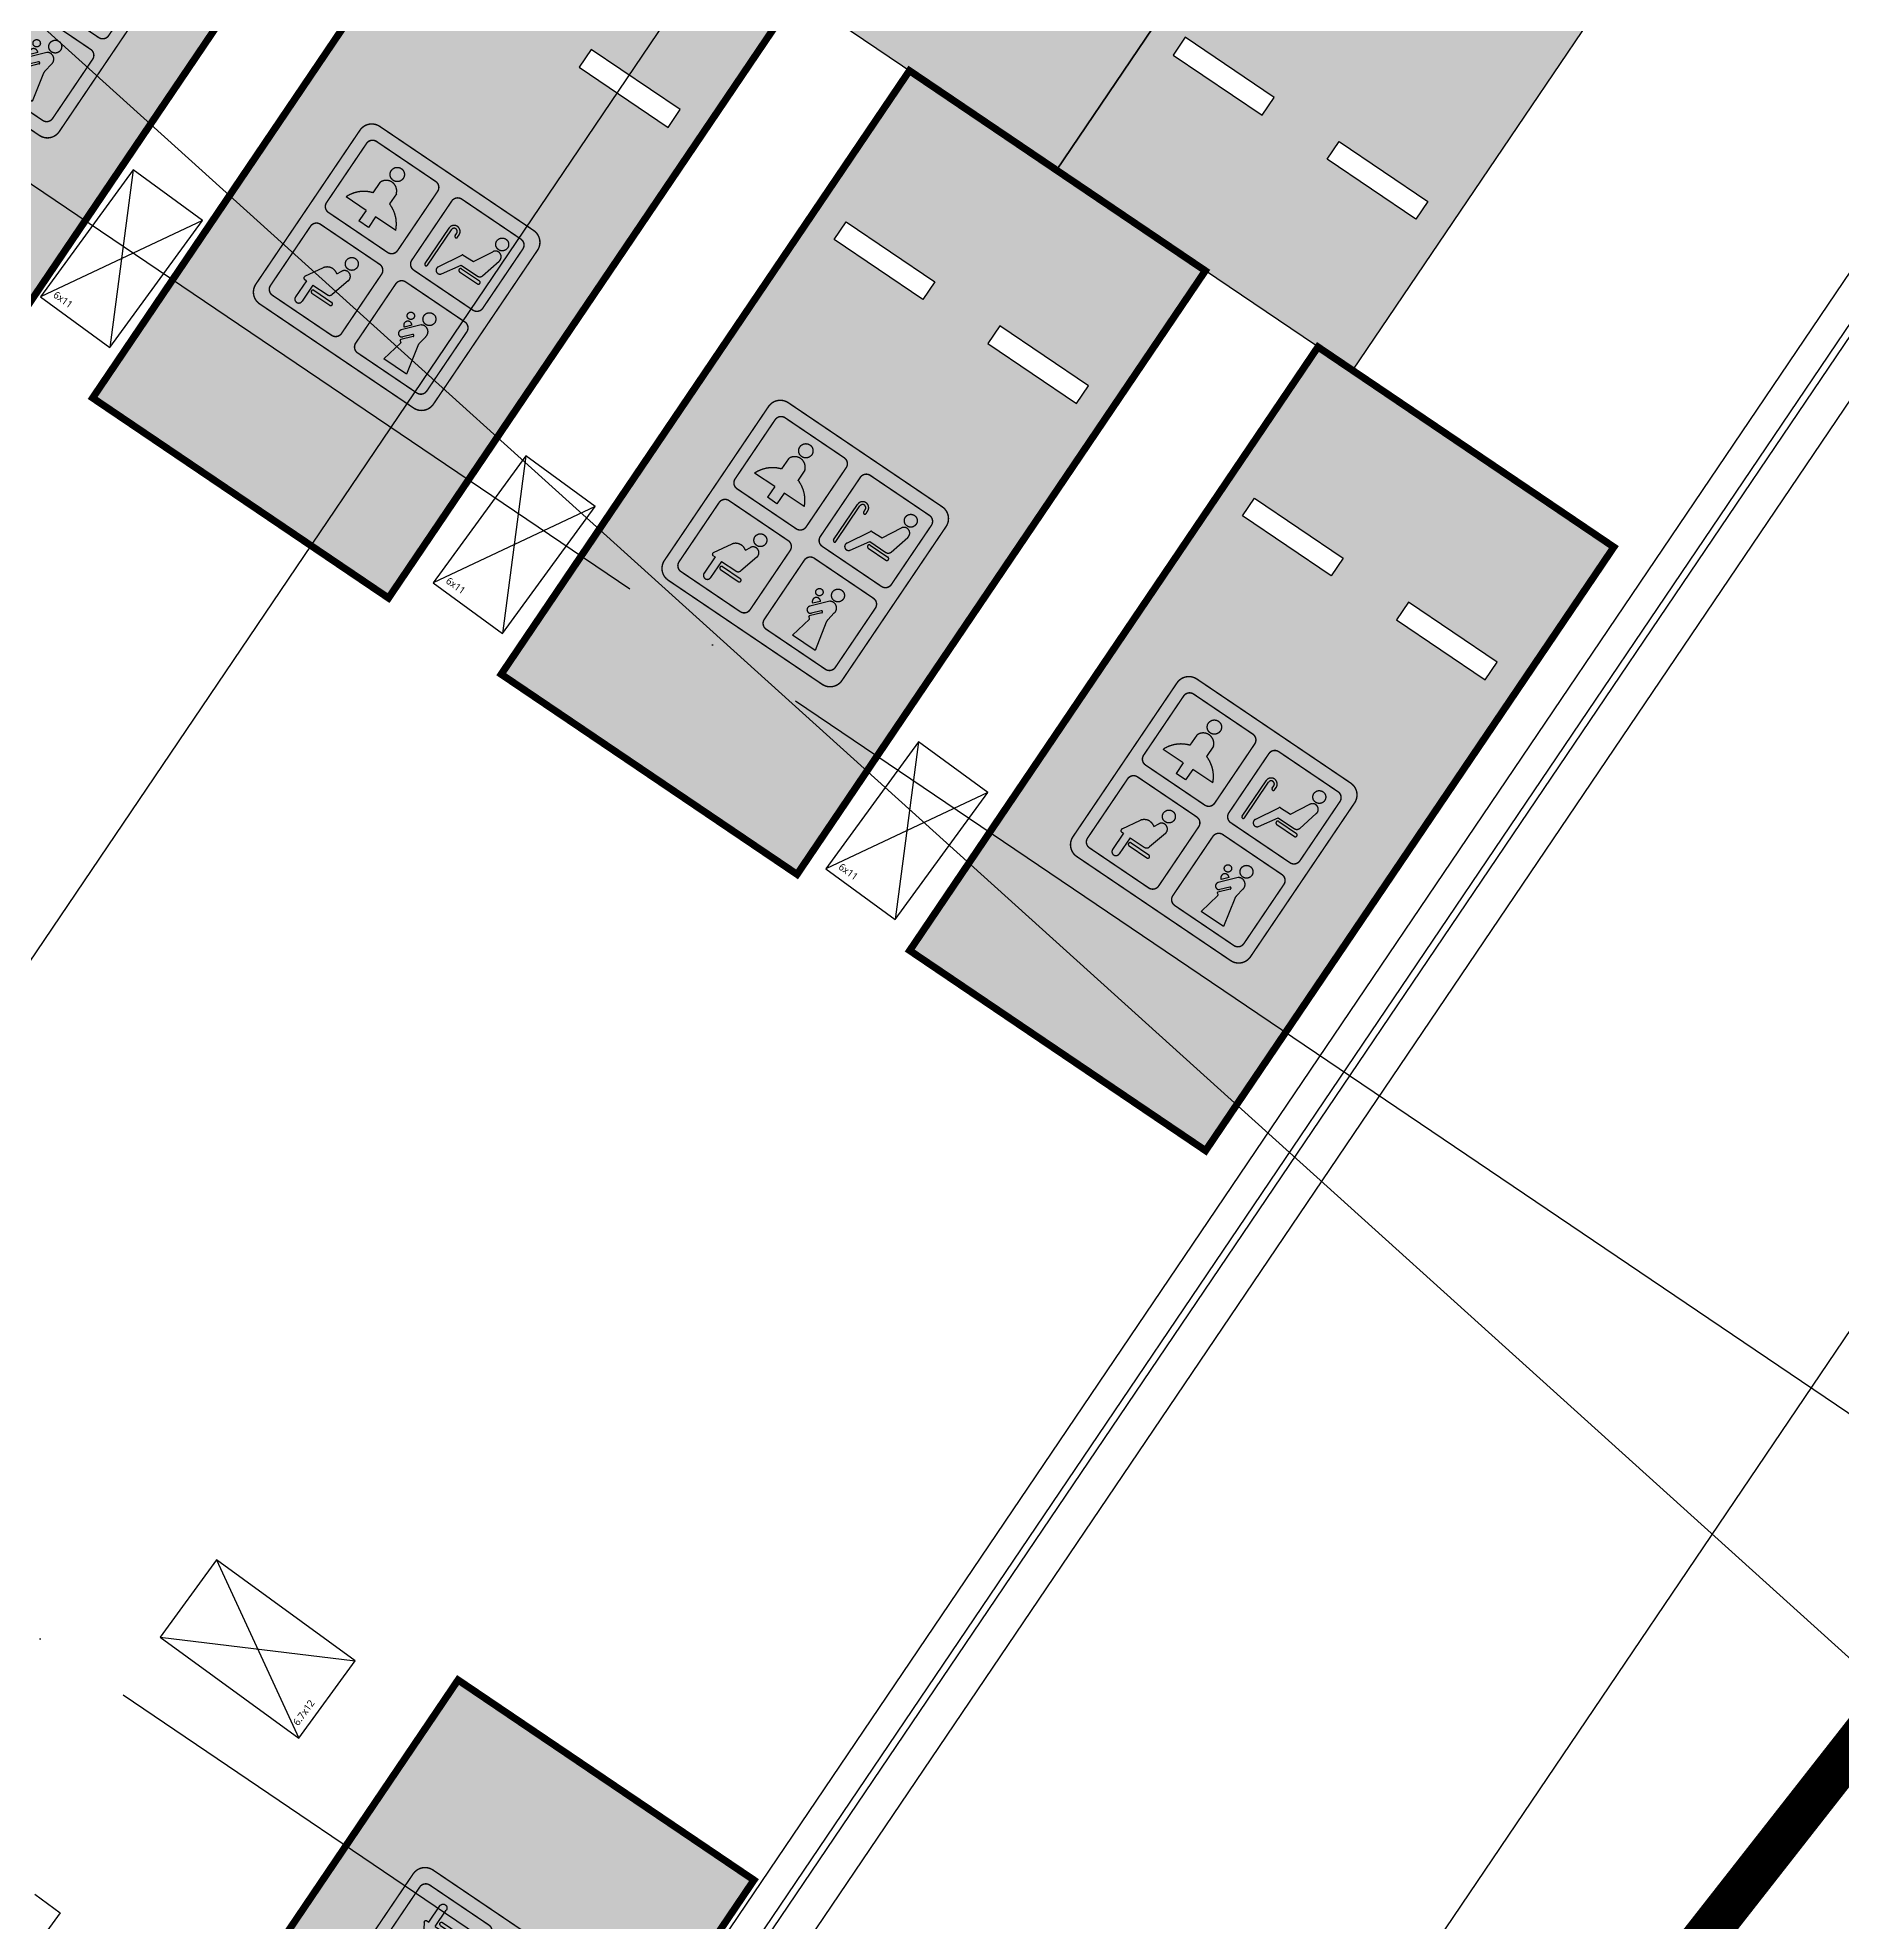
# Model space of a CAD drawing. Header units: millimetres. Extents: x -21000 to 567700, y 435000 to 850800.
# Drawn here: x 152050 to 164681, y 661482 to 674672 of the extents above; entities that cross this region are included whole.
import ezdxf
from ezdxf.xclip import XClip

# ---------------------------------------------------------------- set-up
doc = ezdxf.new("R2010")
doc.units = ezdxf.units.MM
doc.header["$LTSCALE"] = 700
doc.header["$XCLIPFRAME"] = 2
for name, pattern in [('AB_Pbase$0$PHANTOMX2', [5, 2.5, -0.5, 0.5, -0.5, 0.5, -0.5]), ('AB_Pbase$0$주차장기둥$0$CEN', [62, 60, -1, 0, -1]), ('AB_Pbase$0$지하1층 동골조$0$PHANTOMX2', [5, 2.5, -0.5, 0.5, -0.5, 0.5, -0.5])]:
    doc.linetypes.add(name, pattern=pattern)
doc.layers.get('0').update_dxf_attribs({"color": 2})
for name, color, linetype, plot in [('$0$Defponts', 161, 'Continuous', False), ('AB_Pbase$0$252', 252, 'Continuous', False), ('AB_Pbase$0$CON-103-B2F$0$DEFPOINT', 247, 'Continuous', False), ('AB_Pbase$0$Defponts', 161, 'Continuous', False), ('AB_Pbase$0$지하1층 동골조$0$Defpoints1', 235, 'Continuous', False)]:
    doc.layers.add(name, color=color, linetype=linetype, plot=plot)
for name, color, linetype in [('AB_Pbase$0$FIN', 6, 'Continuous'), ('AB_Pbase$0$SITE', 3, 'AB_Pbase$0$PHANTOMX2'), ('AB_Pbase$0$WAL', 3, 'Continuous'), ('AB_Pbase$0$주차-sol', 254, 'Continuous'), ('AB_Pbase$0$주차-여행', 221, 'Continuous'), ('AB_Pbase$0$주차-확장', 7, 'Continuous'), ('AB_Pbase$0$주차장기둥$0$CEN_P', 244, 'AB_Pbase$0$주차장기둥$0$CEN')]:
    doc.layers.add(name, color=color, linetype=linetype)
doc.styles.add('AB_Pbase$0$CON-103-B2F$0$맑은고딕', font='malgun.ttf')

# ---------------------------------------------------------------- blocks, each defined once
blk = doc.blocks.new('AB_Pbase$0$SITE0917')
at = {"layer": 'AB_Pbase$0$SITE', "ltscale": 4, "const_width": 300, "flags": 128}
blk.add_lwpolyline([(166790.1732479632, 14282.05638726056), (166795.5968972444, 12457.67638206482), (166803.1848831177, 9905.267065033315), (165179.4954186678, 5176.246814712882), (118538.7096557617, -54371.7266998291), (114045.5309678316, -52297.95191957056), (105315.5309677124, -48297.95191957056), (96845.53097164632, -44417.95191955566), (95855.5309677124, -43967.95191957055), (88255.53097164631, -40477.95191955566), (81075.53096771242, -37187.95191957056), (79665.5309715271, -36527.95191955567), (79665.5309715271, -36527.95191955567), (79665.5309715271, -36527.95191955567), (51295.53096783161, -23517.95191957056), (51295.53096783161, -23517.95191957056), (51295.53096783161, -23517.95191957056), (51295.53096783161, -23517.95191957056), (24885.53096783161, -11397.95191955566), (16535.53096783161, -7577.951919570566), (0, 0), (0, 0), (4267.356143951416, 9299.155206680298), (5686.531051754951, 12403.04825782776), (9895.530967831613, 21572.04808044434), (16195.5309677124, 35292.04808044434), (20267.78673700988, 44180.18893319368), (40844.60232953727, 43842.74034062029), (85590.01125540584, 33565.58349168301), (130335.4201812744, 23288.42664276063), (156238.3235588074, 14282.04807983339), (166790.1732635498, 14282.04807983339)], dxfattribs=at)
blk = doc.blocks.new('AB_Pbase$0$CON-103-B2F')
for p, q in [((24270.00000000052, -1809.99999998929), (24490.00000000041, -1809.999999989057)), ((24490.00000000041, -1809.999999989057), (24490.00000000046, -2260.000005999114))]:
    blk.add_line(p, q)
for points in [[(17720.00000000131, 7250.000000006053), (18320.00000000003, 7250.000000007218), (18320.00000000157, 8350.000000005704), (17720.00000000128, 8350.00000000582), (17720.00000000131, 7250.000000006053)], [(21120.00000000157, 7250.000000007567), (21720.00000000186, 7250.000000005354), (21720.00000000055, 8350.000000006286), (21120.00000000125, 8350.000000006983), (21120.00000000157, 7250.000000007567)], [(24520.00000000073, 7250.000000008498), (25120.00000000183, 7250.000000006751), (25120.00000000157, 8350.000000007565), (24520.00000000099, 8350.000000006983), (24520.00000000073, 7250.000000008498)], [(25119.99999783328, 160.0000000093132), (25120.00000000239, 830.0000000087311), (23920.00000000256, 830.0000000091968), (23919.99999783549, 160.0000000077998), (25119.99999783328, 160.0000000093132)]]:
    blk.add_lwpolyline(points)
at = {"layer": 'AB_Pbase$0$CON-103-B2F$0$DEFPOINT', "color": 190}
for p, q in [((17720.00000000128, 8350.00000000582), (18320.00000000003, 7250.000000007218)), ((18320.00000000157, 8350.000000005704), (17720.00000000131, 7250.000000006053)), ((21120.00000000125, 8350.000000006983), (21720.00000000186, 7250.000000005354)), ((21720.00000000055, 8350.000000006286), (21120.00000000157, 7250.000000007567)), ((24520.00000000099, 8350.000000006983), (25120.00000000183, 7250.000000006751)), ((25120.00000000157, 8350.000000007565), (24520.00000000073, 7250.000000008498)), ((23919.99999783549, 160.0000000077998), (25120.00000000239, 830.0000000087311)), ((23920.00000000256, 830.0000000091968), (25119.99999783328, 160.0000000093132))]:
    blk.add_line(p, q, dxfattribs=at)
at = {"layer": 'AB_Pbase$0$CON-103-B2F$0$DEFPOINT', "color": 6, "style": 'AB_Pbase$0$CON-103-B2F$0$맑은고딕'}
for s, rotation, p in [('6x11', 359.9999981123598, (17785.43471071063, 7302.065903993323)), ('6x11', 359.9999981123598, (21185.43471071118, 7302.065903993557)), ('6x11', 359.9999981123598, (24585.43471071127, 7302.065903995303)), ('6.7x12', 89.99999809901963, (25067.93409384618, 225.4347107206704))]:
    blk.add_text(s, height=50.00000000000016, rotation=rotation, dxfattribs=at).set_placement(p)
blk = doc.blocks.new('AB_Pbase$0$CON-103-B1F')
blk.add_blockref('AB_Pbase$0$CON-103-B2F', (-5.82077e-11, 0))
blk = doc.blocks.new('AB_Pbase$0$지하1층 동골조')
at = {"layer": 'AB_Pbase$0$지하1층 동골조$0$Defpoints1', "linetype": 'AB_Pbase$0$지하1층 동골조$0$PHANTOMX2', "ltscale": 2, "flags": 128}
blk.add_lwpolyline([(-5.82077e-11, 4.656613e-10), (-4493.178687930165, 2073.774780243286), (-13223.17868804239, 6073.774780242296), (-21693.17868412239, 9953.774780259528), (-22683.17868805636, 10403.77478027285), (-30283.1786841079, 13893.77478025813), (-37463.17868804239, 17183.77478025842), (-38873.17868424224, 17843.77478025853), (-38873.17868424224, 17843.77478025853), (-38873.17868424224, 17843.77478025853), (-67243.17868793831, 30853.7747802572), (-67243.17868793831, 30853.7747802572), (-67243.17868793831, 30853.7747802572), (-67243.17868793831, 30853.7747802572), (-93653.1786879302, 42973.77478025894), (-102003.1786879382, 46793.77478024369), (-118538.7096557621, 54371.72669982759), (-118538.7096557621, 54371.72669982759), (-114271.3535118167, 63670.8819065087), (-112852.1786039992, 66774.77495764178), (-108643.1786879306, 75943.77478027435), (-102343.178688043, 89663.7747802756), (-97743.17868793014, 99703.77478025749), (-94170.48357950902, 107501.5701910123), (-90801.52582550098, 109673.3979892592), (-61989.36979293032, 109763.7986163947), (-53301.19717407919, 109793.7927246117), (-22854.17868792237, 109884.9936733078), (-9902.714366904984, 109923.7884673929), (5389.864723214181, 109963.7960452902), (23789.72967530048, 110023.7956085346), (43878.4750787018, 110088.6241531385), (48138.26493072515, 105863.1769981238), (48145.83255385566, 102751.2907829139), (48166.84841156046, 93887.60437776159), (48186.85528957011, 90386.40062904375), (48256.88724147516, 66829.40308189351), (48264.47522735438, 64276.99376487743), (46640.78576290624, 59547.97351452632)], close=True, dxfattribs=at)
at = {"rotation": 323.9291612825221}
blk.add_blockref('AB_Pbase$0$CON-103-B1F', (-13466.44324196974, 37465.50820956484), dxfattribs=at)
blk = doc.blocks.new('AB_Pbase$0$AB_Pbase_지하1층_골조')
for p, q in [((165897.6198930293, 674393.4229605423), (153742.952953458, 656421.7177096802)), ((165978.0544587672, 673976.853301742), (153817.4173660876, 655996.3206735151))]:
    blk.add_line(p, q)
blk = doc.blocks.new('AB_Pbase$0$주차장기둥$0$cen 1bl 지하')
at = {"layer": 'AB_Pbase$0$주차장기둥$0$CEN_P', "color": 5}
for p, q in [((115827.4654437918, -18534.46148594608), (126377.0146830015, 100341.806997451)), ((123895.7568849124, -19250.4735118933), (134445.3061241214, 99625.79497150425)), ((127780.489800985, -19595.2200429067), (138330.0390401809, 99281.04844048293)), ((-5126.941696020775, 52765.82827665331), (139019.8508101477, 39973.67299935222)), ((-5869.472685873159, 44398.71122654853), (138277.3198202718, 31606.55594933639))]:
    blk.add_line(p, q, dxfattribs=at)
blk = doc.blocks.new('AB_Pbase$0$주차장기둥')
at = {"rotation": 1.99999810188403}
blk.add_blockref('AB_Pbase$0$주차장기둥$0$cen 1bl 지하', (-253925.7830964138, 27513.87086453778), dxfattribs=at)
blk = doc.blocks.new('AB_Pbase$0$AB_Pbase-C1BCB056C')
at = {"layer": 'AB_Pbase$0$주차-여행'}
h = blk.add_hatch(color=170, dxfattribs=at)
h.dxf.hatch_style = 1
edge = h.paths.add_edge_path()
edge.add_line((104.9998297914862, 4.999913722276686), (1404.999829791486, 4.999913722276686))
edge.add_arc((1404.999829791486, 104.9999137222767), 100, 270, 360)
edge.add_line((1504.999829791486, 104.9999137222767), (1504.999829791486, 1404.999913722277))
edge.add_arc((1404.999829791486, 1404.999913722277), 100, 0, 90)
edge.add_line((1404.999829791486, 1504.999913722277), (104.9998297914862, 1504.999913722277))
edge.add_arc((104.9998297914862, 1404.999913722277), 100, 90.00000000000003, 180)
edge.add_line((4.999829791486261, 1404.999913722277), (4.999829791486261, 104.9999137222767))
edge.add_arc((104.9998297914862, 104.9999137222766), 99.99999999999999, 180, 270)
h = blk.add_hatch(color=255, dxfattribs=at)
h.dxf.hatch_style = 1
h.paths.add_polyline_path([(464.9998297914861, 1093.962959066033), (464.9998297914861, 1179.999913677573, 0.7142857144954711), (324.9998297914863, 1179.999913722276), (324.9998297914863, 1093.962959066033, 0.2192235935894597), (184.9998298063874, 964.9999137222767), (354.9998297914862, 964.9999137222767), (354.9998297914862, 874.9999137222769), (434.9998297914861, 874.9999137222769), (434.9998297989368, 964.9999137222767), (604.9998297914861, 964.9999137222767, 0.2192235935991595)])
h.paths.add_polyline_path([(444.9998297914862, 1294.999913722276, 1), (344.9998297914863, 1294.999913722276, 1)])
h.paths.add_polyline_path([(905.0694490894676, 1187.227043330669), (905.0694490894676, 887.2270433306693, 1), (925.0694490894678, 887.2270433306693), (925.0694490894678, 1187.227043330669, -1), (970.0694490894672, 1187.227043330669), (970.0694490894672, 1167.227043330669, 1), (990.0694490894678, 1167.227043330669), (990.0694490894678, 1187.227043315768, 1)])
h.paths.add_polyline_path([(1322.599384352565, 1300.948844328522, 1), (1232.599384352565, 1300.948844328522, 1)])
h.paths.add_polyline_path([(1325.583051808178, 1192.864747062325, 0.8785792652490609), (1251.948925115168, 1222.393662780523), (1177.534137569368, 1089.506382524967), (1093.841614499688, 1085.951423943043, 0.2585986565045364), (1085.568617418408, 1080.895572856068), (994.4447772949933, 920.3046763837336, 0.979198574801533), (1040.829881228506, 892.6797962039708), (1120.306013703346, 1019.964866757393), (1257.76389311254, 1019.964866757393, 0.3421054281494638), (1286.814132198691, 1042.475967720151)])
h.paths.add_polyline_path([(1287.971297286451, 999.9648667573927), (1137.971297286451, 999.9648667573927, 1), (1137.971297286451, 974.9648667573927), (1287.971297286451, 974.9648667573927, 1)], flags=17)
h.paths.add_polyline_path([(436.9555048123002, 598.246732994914, 1), (526.9555048123002, 598.246732994914, 1)])
h.paths.add_polyline_path([(528.1558670848608, 485.9040889143943, 0.8878799825952457), (452.9519263207911, 517.1157555133104), (433.4624234810471, 482.4387960731983, 0.4156105446493064), (332.3843688070774, 465.5578041821716), (258.7660074681044, 342.8345530629158, 0.1928886540374943), (257.5865358635783, 335.4898763746023, 0.4807951515264588), (267.3414172753691, 323.2893562614918), (284.8712226971984, 323.2893562763929), (284.8712226971984, 186.1964333206415, 1), (339.8712226971984, 186.1964333206415), (339.8712226971984, 323.2893562763929), (459.6049608886241, 323.2893562614918, 0.3358464279470858), (488.4797215983271, 345.1500568836928)])
h.paths.add_polyline_path([(516.3095344379544, 296.8027470558882), (366.3095344379544, 296.8027470558882, 1), (366.3095344379544, 271.8027470558882), (516.3095344379544, 271.8027470558882, 1)], flags=17)
h.paths.add_polyline_path([(1053.458181910217, 528.8396279960871, 1), (1002.144951291382, 528.8396279960871, 1)])
h.paths.add_polyline_path([(1070.501569882035, 479.7024450153111, 1.194973176818422), (1032.354010231793, 437.2605490833519)])
h.paths.add_polyline_path([(1195.899806149304, 466.2948160022495, 0.7033702882995693), (1123.245992541313, 515.9454015046358), (1026.935606569052, 408.793189972639, 1), (1064.122153230011, 375.3692352920771), (1111.15793248266, 427.6999130696057, -1), (1122.313896492123, 417.6727266609669), (1062.577867232263, 351.2121098935604, 0.4828771538017641), (1063.883896596729, 343.4903036057948), (1072.644407972693, 338.6641221195459, -0.3321010292297663), (1075.116340912878, 333.2164927870035), (1040.312134779989, 174.0700534582138), (1230.701888181269, 174.0700534582138), (1185.384223856032, 381.2905511409044, -0.0966836924488011), (1184.909373626113, 402.3586240559815)])
h.paths.add_polyline_path([(1193.590907037258, 582.2420370280743, 1), (1103.590907037258, 582.2420370280743, 1)])
at = {"layer": 'AB_Pbase$0$주차-여행', "color": 255}
for p, q in [((905.0694490894676, 887.2270433306693), (905.069449082017, 1187.227043330669)), ((925.0694490894678, 887.2270433306693), (925.0694490894678, 1187.227043330669)), ((970.0694490894672, 1167.227043330669), (970.0694490894672, 1187.227043330669)), ((990.0694490894678, 1167.227043330669), (990.0694490969179, 1187.227043330669)), ((1177.534137569368, 1089.506382524967), (1251.948925115168, 1222.393662780523)), ((1286.814132198691, 1042.475967720151), (1325.583051808178, 1192.864747062325)), ((324.9998297914863, 1179.999913722276), (324.9998297914863, 1093.962959051132)), ((464.9998297914861, 1179.999913692474), (464.9998297914861, 1093.962959066033)), ((994.4447772875427, 920.3046763837336), (1085.568617418408, 1080.89557287097)), ((1093.841614514589, 1085.951423943043), (1177.534137569368, 1089.506382524967)), ((354.9998297914862, 964.9999137222767), (184.9998297840357, 964.9999137222767)), ((354.9998297914862, 964.9999137222767), (354.9998297914862, 874.9999137222769)), ((604.9998297914861, 964.9999137222767), (434.9998297914861, 964.9999137222767)), ((434.9998297989368, 964.9999137222767), (434.9998297914861, 874.9999137222769)), ((1040.829881228506, 892.6797962039708), (1120.306013703346, 1019.964866757393)), ((1120.306013703346, 1019.964866757393), (1257.76389310509, 1019.964866757393)), ((1137.971297286451, 999.9648667573927), (1287.971297286451, 999.9648667573927)), ((1137.971297286451, 974.9648667573927), (1287.971297286451, 974.9648667573927)), ((434.9998297914861, 874.9999137222769), (354.9998297914862, 874.9999137222769)), ((258.7660074681044, 342.8345530629158), (332.3843688070774, 465.5578041821716)), ((433.4624234810471, 482.4387960731983), (452.9519263207911, 517.1157555133104)), ((528.1558670848608, 485.9040889143943), (488.4797215983271, 345.1500568836928)), ((1123.245992541313, 515.9454015046358), (1026.935606561601, 408.793189972639)), ((1070.501569889485, 479.7024450302123), (1032.354010231793, 437.2605490833519)), ((1122.313896477222, 417.6727266758678), (1062.577867232263, 351.2121098935604)), ((1111.158504597843, 427.7005495131016), (1064.122153230011, 375.3692352920771)), ((1184.909373626113, 402.3586240708827), (1195.899806119501, 466.2948158085346)), ((257.3414172679186, 333.2893562614918), (257.3414172679186, 337.690396502614)), ((267.3414172679186, 323.2893562614918), (284.8712226971984, 323.2893562763929)), ((284.8712226971984, 323.2893562614918), (284.8712226971984, 186.1964333206415)), ((339.8712226897478, 323.2893562763929), (459.6049608960746, 323.2893562614918)), ((339.8712226971984, 323.2893562614918), (339.8712226971984, 186.1964333206415)), ((366.3095344379544, 296.8027470558882), (516.3095344379544, 296.8027470558882)), ((366.3095344379544, 271.8027470558882), (516.3095344379544, 271.8027470558882)), ((1075.116340912878, 333.2164927870035), (1040.312134779989, 174.0700534582138)), ((1072.644407972693, 338.6641221195459), (1063.883896596729, 343.4903036057948)), ((1185.384223856032, 381.2905511558056), (1230.701888181269, 174.0700534582138)), ((1230.701888181269, 174.0700534582138), (1040.312134779989, 174.0700534582138))]:
    blk.add_line(p, q, dxfattribs=at)
at = {"layer": 'AB_Pbase$0$주차-여행', "color": 255, "const_width": 10}
for points in [[(104.9998297914862, 4.999913722276686), (1404.999829791486, 4.999913722276686, 0.4142135623730951), (1504.999829791486, 104.9999137222767), (1504.999829791486, 1404.999913722277, 0.4142135623730951), (1404.999829791486, 1504.999913722277), (104.9998297914862, 1504.999913722277, 0.4142135623730951), (4.999829791486261, 1404.999913722277), (4.999829791486261, 104.9999137222767, 0.4142135623730951)], [(144.9998297914862, 804.9999137222766), (644.9998297914861, 804.9999137222766, 0.4142135623730951), (694.999829791486, 854.9999137222767), (694.999829791486, 1354.999913722277, 0.4142135623730951), (644.9998297914861, 1404.999913722277), (144.9998297914862, 1404.999913722277, 0.4142135623730951), (94.99982979148626, 1354.999913722277), (94.99982979148626, 854.9999137222767, 0.4142135623730951)], [(864.999829791486, 804.9999137222766), (1364.999829791486, 804.9999137222766, 0.4142135623730951), (1414.999829791486, 854.9999137222767), (1414.999829791486, 1354.999913722277, 0.4142135623730951), (1364.999829791486, 1404.999913722277), (864.999829791486, 1404.999913722277, 0.4142135623730951), (814.999829791486, 1354.999913722277), (814.999829791486, 854.9999137222767, 0.4142135623730951)], [(144.9998297914862, 104.9999137222767), (644.9998297914861, 104.9999137222767, 0.4142135623730951), (694.999829791486, 154.9999137222767), (694.999829791486, 654.9999137222767, 0.4142135623730951), (644.9998297914861, 704.9999137222767), (144.9998297914862, 704.9999137222767, 0.4142135623730951), (94.99982979148626, 654.9999137222767), (94.99982979148626, 154.9999137222767, 0.4142135623730951)], [(864.999829791486, 104.9999137222767), (1364.999829791486, 104.9999137222767, 0.4142135623730951), (1414.999829791486, 154.9999137222767), (1414.999829791486, 654.9999137222767, 0.4142135623730951), (1364.999829791486, 704.9999137222767), (864.999829791486, 704.9999137222767, 0.4142135623730951), (814.999829791486, 654.9999137222767), (814.999829791486, 154.9999137222767, 0.4142135623730951)]]:
    blk.add_lwpolyline(points, format="xyb", close=True, dxfattribs=at)
at = {"layer": 'AB_Pbase$0$주차-여행', "color": 255}
for centre, radius in [((394.9998297914863, 1294.999913722276), 50), ((1277.599384352565, 1300.948844328522), 45), ((481.9555048123, 598.246732994914), 45), ((1027.801566600799, 528.8396279960871), 25.65661530862564), ((1148.590907037258, 582.2420370280743), 45)]:
    blk.add_circle(centre, radius, dxfattribs=at)
for centre, radius, start, end in [((394.9998297840357, 1155.999913722276), 73.99999999295216, 18.92464439297627, 161.0753556070237), ((947.5694490894673, 1187.227043330669), 42.5, 0, 180), ((947.5694490894673, 1187.227043330669), 22.5, 0, 180), ((1286.849399685859, 1202.849945768714), 40, 345.5443830016112, 150.7518595882236), ((394.9998297989369, 877.4999137222767), 227.4999999931226, 107.9202128925485, 157.3801346250727), ((394.9998297989369, 877.4999137222767), 227.4999999931226, 22.61986537492725, 72.07978710745148), ((980.0694490894676, 1167.227043330669), 10, 180, 0), ((1094.265996024012, 1075.960432991385), 10, 92.43225732071868, 150.4281913124966), ((1137.971297286451, 987.4648667573927), 12.5, 90, 270), ((1257.76389310509, 1049.964866757393), 30, 270, 345.5443830016112), ((1287.971297286451, 987.4648667573927), 12.5, 270, 90), ((915.0694490894678, 887.2270433306693), 10, 180, 0), ((1017.927699498832, 906.9797987192869), 27, 150.4281913124966, 328.0195599473515), ((488.6936941295862, 497.0277980715035), 41, 344.257766512957, 150.6626929385949), ((391.3237498402596, 423.6996319442987), 72.29078239768941, 54.34485969010182, 144.6180025138515), ((1047.627815283835, 461.8969845324754), 28.98694658646556, 37.89801675515835, 238.2024057515574), ((1045.528879895806, 392.0812126398087), 24.99999999805061, 138.0502109223481, 318.0502109223481), ((1116.735914483666, 422.6863198578358), 7.500000004234085, 318.0502109223481, 138.0502109223481), ((1150.656200863421, 478.0722837746143), 46.75139106864536, 345.4090238405308, 125.894682248055), ((1239.114364519715, 393.0409547388554), 55, 170.2463571196594, 192.3359683167152), ((267.3414172679186, 337.690396502614), 10, 149.0415955937507, 180), ((267.3414172679186, 333.2893562614918), 10, 180, 270), ((366.3095344379544, 284.3027470558882), 12.5, 90, 270), ((459.6049608960746, 353.2893562614918), 30, 270, 344.257766512957), ((516.3095344379544, 284.3027470558882), 12.5, 270, 90), ((1066.296521902084, 347.8697144240141), 5, 138.0502109223481, 241.149552132227), ((1070.231782667339, 334.2847113013267), 5, 347.6640316832849, 61.14955213222703), ((312.3712226971984, 186.1964333206415), 27.5, 180, 0)]:
    blk.add_arc(centre, radius, start, end, dxfattribs=at)
blk = doc.blocks.new('AB_Pbase$0$AB_Pbase-여행주차_')
at = {"layer": 'AB_Pbase$0$주차-sol'}
h = blk.add_hatch(color=252, dxfattribs=at)
h.paths.add_polyline_path([(54378012.42552351, -70102333.67799535), (54378012.42551065, -70097233.67799538), (54375512.42551069, -70097233.67800184), (54375512.42552349, -70102333.67800182)])
h.paths.add_polyline_path([(54377037.42550788, -70098358.67799935), (54377037.42550747, -70098508.67799933), (54377787.42550747, -70098508.67800128), (54377787.42550786, -70098358.67800125)], flags=16)
h.paths.add_polyline_path([(54376487.42551349, -70098358.6779993), (54376487.42551385, -70098508.67799929), (54375737.42551386, -70098508.67800127), (54375737.42551347, -70098358.67800124)], flags=16)
at = {"layer": 'AB_Pbase$0$주차-여행', "const_width": 50}
blk.add_lwpolyline([(54378012.42552351, -70102333.67799535), (54378012.42551065, -70097233.67799538), (54375512.42551069, -70097233.67800184), (54375512.42552349, -70102333.67800182)], close=True, dxfattribs=at)
at = {"layer": 'AB_Pbase$0$주차-여행', "color": 5, "ltscale": 600}
for points in [[(54376487.42551349, -70098358.6779993), (54376487.42551385, -70098508.67799929), (54375737.42551386, -70098508.67800127), (54375737.42551347, -70098358.67800124)], [(54377037.42550788, -70098358.67799935), (54377037.42550747, -70098508.67799933), (54377787.42550747, -70098508.67800128), (54377787.42550786, -70098358.67800125)]]:
    blk.add_lwpolyline(points, close=True, dxfattribs=at)
at = {"layer": 'AB_Pbase$0$주차-여행', "xscale": 1.000000000002362, "yscale": 1.000000000002362, "zscale": 1.000000000002362}
blk.add_blockref('AB_Pbase$0$AB_Pbase-C1BCB056C', (54376007.42569371, -70101138.67791232), dxfattribs=at)
blk = doc.blocks.new('AB_Pbase$0$주차확장')
at = {"layer": 'AB_Pbase$0$주차-sol'}
h = blk.add_hatch(color=252, dxfattribs=at)
h.paths.add_polyline_path([(1525.000009655952, -3824.999996058643), (2275.000009655952, -3824.999994121492), (2275.000010058284, -3974.999994091689), (1525.000010028481, -3974.999996051163)], flags=16)
edge = h.paths.add_edge_path()
edge.add_line((0.0012238472700119, -5099.999999992535), (2500.0000128448, -5099.999993526129))
edge.add_line((2500.000012844801, -5099.999993525447), (2499.999999742489, 6.4876512624e-06))
edge.add_line((2499.99999974668, 6.4969062805e-06), (0.0012105628857171, 4.394451e-09))
edge.add_line((0.001210555434227, -2.2322638e-08), (0.0012238440103829, -5100.000000009313))
h.paths.add_polyline_path([(225.0000156462192, -3974.999994106576), (225.0000160187483, -3824.999994091689), (975.0000160485503, -3824.999996036277), (975.0000156313181, -3974.999996043742)])
at = {"layer": 'AB_Pbase$0$주차-확장'}
blk.add_lwpolyline([(0, 0), (1.28597021103e-05, -5099.999999992564), (2500.000012844801, -5099.999993525447), (2500.000000014901, 6.4745545387e-06)], close=True, dxfattribs=at)
at = {"layer": 'AB_Pbase$0$주차-확장', "ltscale": 600}
for points in [[(975.0000156313181, -3974.999996043742), (975.0000160485503, -3824.999996036277), (225.0000160187483, -3824.999994091689), (225.0000156462192, -3974.999994106576)], [(1525.000010028481, -3974.999996051163), (1525.000009655952, -3824.999996058643), (2275.000009670854, -3824.999994091689), (2275.000010043383, -3974.999994121492)]]:
    blk.add_lwpolyline(points, close=True, dxfattribs=at)
blk = doc.blocks.new('AB_Pbase$0$pppaaa_1_1')
at = {"layer": 'AB_Pbase$0$주차-여행', "rotation": 325.9286267080927}
for p in [(-5618520.773257899, 89205181.9282045), (-5615901.914773505, 89203274.26465753), (-5613042.399598416, 89201340.31025568), (-5610183.15003239, 89199406.54552162)]:
    blk.add_blockref('AB_Pbase$0$AB_Pbase-여행주차_', p, dxfattribs=at)
at = {"layer": 'AB_Pbase$0$주차-여행', "xscale": -1, "rotation": 145.9286601550409}
blk.add_blockref('AB_Pbase$0$AB_Pbase-여행주차_', (-84159516.24627458, -26942930.39348022), dxfattribs=at)
at = {"layer": 'AB_Pbase$0$주차-확장', "extrusion": (0, 0, -1), "zscale": -1, "rotation": 34.07137314683165}
for p in [(-162038.537542674, 677969.2943793968), (-164109.3884013328, 676568.7313778633)]:
    blk.add_blockref('AB_Pbase$0$주차확장', p, dxfattribs=at)
blk = doc.blocks.new('AB_Pbase')
at = {"layer": 'AB_Pbase$0$252'}
blk.add_line((202356.6643205397, 629352.2702041401), (-212981.4895328022, 1004411.464890952), dxfattribs=at)
at = {"layer": 'AB_Pbase$0$Defponts', "ltscale": 5, "flags": 128}
blk.add_lwpolyline([(195131.908808338, 730351.5967761427), (195209.5287461082, 704242.1899120212), (193585.8392816665, 699513.1696615973), (146945.0535187609, 639965.1961470857), (142451.8748308521, 642038.9709273285), (133721.8748307488, 646038.9709273432), (125251.8748346524, 649918.9709273581), (124261.8748307109, 650368.9709273739), (116661.8748346967, 653858.970927387), (109481.8748307034, 657148.9709272981), (108071.8748345106, 657808.9709273584), (79701.87483083061, 670818.9709273584), (53291.87483086061, 682938.9709274021), (44941.87483082326, 686758.9709273577), (28406.34386299023, 694336.9228469146), (32673.70000692713, 703636.078053594), (34092.87491474551, 706739.9711047108), (38301.87483084483, 715908.9709273884)], dxfattribs=at)
at = {"layer": 'AB_Pbase$0$FIN'}
blk.add_line((153693.3124409115, 656705.319325566), (165843.9968491427, 674671.1360663354), dxfattribs=at)
for name, p, rotation in [('AB_Pbase$0$AB_Pbase_지하1층_골조', (-6.7507498898e-06, -3.3393152989e-06), 359.9999999999999), ('AB_Pbase$0$주차장기둥', (231892.5219283827, 539971.4727125298), 329.0000000345588), ('AB_Pbase$0$지하1층 동골조', (146945.0535187308, 639965.19614713), 359.9999999999994), ('AB_Pbase$0$SITE0917', (28406.34386310187, 694336.9228469435), 359.9999999999983)]:
    blk.add_blockref(name, p, dxfattribs=dict(rotation=rotation))
at = {"layer": 'AB_Pbase$0$WAL'}
ref = blk.add_blockref('AB_Pbase$0$pppaaa_1_1', (-0.0090321358875372, -0.0133324861526489), dxfattribs=dict(at, rotation=359.9999999999999))
XClip(ref).set_block_clipping_path([(-396188.9384898804, 0.0133324570973376), (493845.7278262604, 839949.4046300659)])

msp = doc.modelspace()

# ---------------------------------------------------------------- block references
ref = msp.add_blockref('AB_Pbase', (1.00299076e-08, -1.3533281e-09))
XClip(ref).set_block_clipping_path([(-1.50175765e-08, 445500.00000001484), (493845.7187941075, 839949.3912975936)])

# ---------------------------------------------------------------- next in the draw order: linework, layer by layer
at = {"layer": '$0$Defponts', "ltscale": 5, "flags": 128}
msp.add_lwpolyline([(195131.9088083482, 730351.5967762705), (195209.5287461182, 704242.1899121484), (193585.8392816763, 699513.169661725), (146945.0535187708, 639965.196147213), (142451.8748308617, 642038.9709274558), (133721.8748307589, 646038.9709274704), (125251.8748346626, 649918.9709274855), (124261.8748307209, 650368.9709275011), (116661.8748347068, 653858.9709275145), (109481.8748307134, 657148.9709274255), (108071.8748345205, 657808.970927486), (79701.87483084064, 670818.9709274858), (53291.8748308708, 682938.9709275297), (44941.8748308332, 686758.970927485), (28406.34386299984, 694336.922847042), (32673.70000693707, 703636.0780537213), (34092.87491475525, 706739.9711048385), (38301.87483085469, 715908.9709275156)], dxfattribs=at)

doc.saveas('drawing.dxf')
